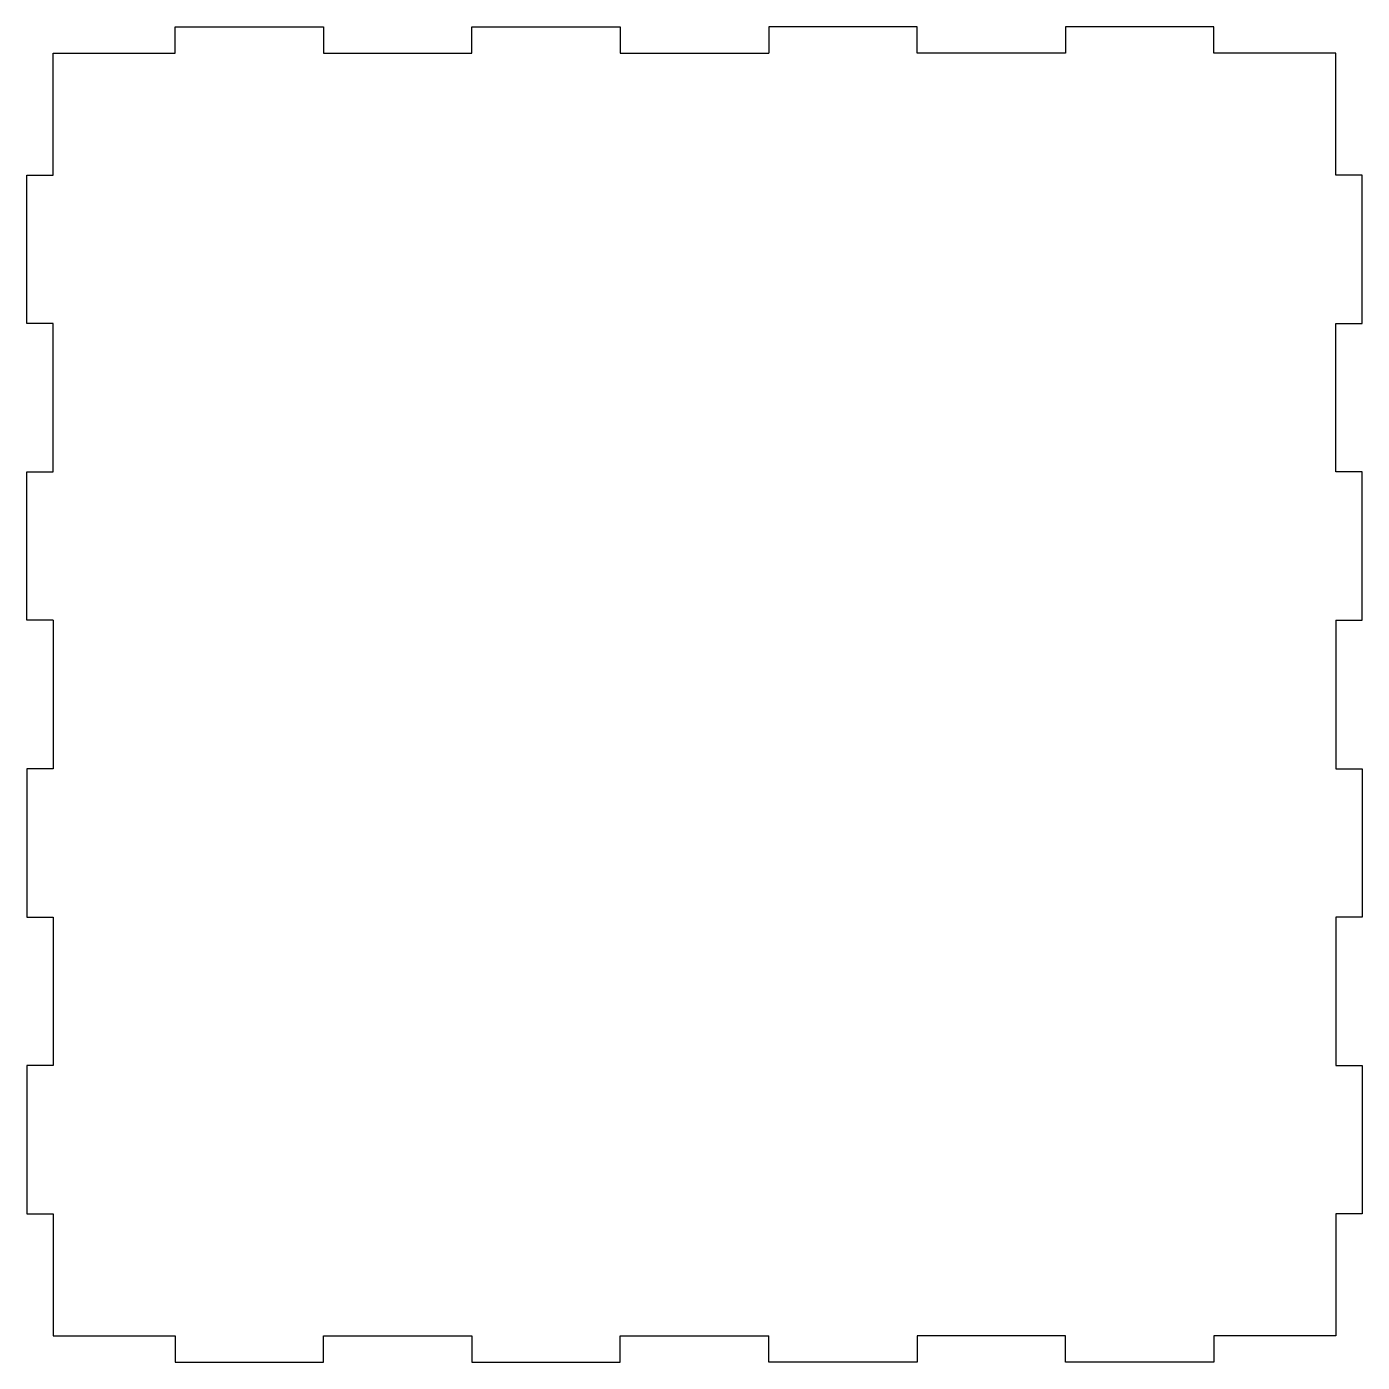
# Model space of a CAD drawing. Header units: millimetres. Extents: x 2 to 154, y 142 to 294.
import ezdxf

# ---------------------------------------------------------------- set-up
doc = ezdxf.new("R2010")
doc.units = ezdxf.units.MM

msp = doc.modelspace()

# ---------------------------------------------------------------- linework, layer by layer
at = {"color": 7, "linetype": 'Continuous', "lineweight": 25}
for p, q in [((19.16, 291.49), (19.16, 294.49)), ((19.16, 294.49), (36.05, 294.49)), ((36.05, 294.49), (36.05, 291.49)), ((52.94, 291.49), (52.94, 294.49)), ((52.94, 294.49), (69.83, 294.49)), ((69.83, 294.49), (69.83, 291.49)), ((103.61, 294.49), (86.72, 294.49)), ((86.72, 294.49), (86.72, 291.49)), ((103.61, 291.49), (103.61, 294.49)), ((120.5, 294.49), (120.5, 291.49)), ((137.39, 294.49), (120.5, 294.49)), ((137.39, 291.49), (137.39, 294.49)), ((5.28, 277.6), (5.28, 291.49)), ((5.28, 291.49), (19.16, 291.49)), ((36.05, 291.49), (52.94, 291.49)), ((69.83, 291.49), (86.72, 291.49)), ((120.5, 291.49), (103.61, 291.49)), ((151.28, 291.49), (137.39, 291.49)), ((151.28, 277.6), (151.28, 291.49)), ((2.28, 260.71), (2.28, 277.6)), ((2.28, 277.6), (5.28, 277.6)), ((154.28, 277.6), (151.28, 277.6)), ((154.28, 260.71), (154.28, 277.6)), ((5.28, 260.71), (2.28, 260.71)), ((5.28, 243.83), (5.28, 260.71)), ((151.28, 260.71), (154.28, 260.71)), ((151.28, 243.83), (151.28, 260.71)), ((2.28, 226.94), (2.28, 243.83)), ((2.28, 243.83), (5.28, 243.83)), ((154.28, 243.83), (151.28, 243.83)), ((154.28, 226.94), (154.28, 243.83)), ((5.28, 226.94), (2.28, 226.94)), ((5.28, 226.94), (5.28, 210.05)), ((151.28, 226.94), (154.28, 226.94)), ((151.28, 226.94), (151.28, 210.05)), ((2.28, 210.05), (2.28, 193.16)), ((5.28, 210.05), (2.28, 210.05)), ((151.28, 210.05), (154.28, 210.05)), ((154.28, 210.05), (154.28, 193.16)), ((2.28, 193.16), (5.28, 193.16)), ((5.28, 193.16), (5.28, 176.27)), ((154.28, 193.16), (151.28, 193.16)), ((151.28, 193.16), (151.28, 176.27)), ((2.28, 176.27), (2.28, 159.38)), ((5.28, 176.27), (2.28, 176.27)), ((151.28, 176.27), (154.28, 176.27)), ((154.28, 176.27), (154.28, 159.38)), ((2.28, 159.38), (5.28, 159.38)), ((5.28, 159.38), (5.28, 145.49)), ((154.28, 159.38), (151.28, 159.38)), ((151.28, 159.38), (151.28, 145.49)), ((5.28, 145.49), (19.16, 145.49)), ((19.16, 145.49), (19.16, 142.49)), ((36.05, 145.49), (52.94, 145.49)), ((36.05, 142.49), (36.05, 145.49)), ((52.94, 145.49), (52.94, 142.49)), ((69.83, 145.49), (86.72, 145.49)), ((69.83, 142.49), (69.83, 145.49)), ((86.72, 142.49), (86.72, 145.49)), ((120.5, 145.49), (103.61, 145.49)), ((103.61, 145.49), (103.61, 142.49)), ((120.5, 142.49), (120.5, 145.49)), ((151.28, 145.49), (137.39, 145.49)), ((137.39, 145.49), (137.39, 142.49)), ((19.16, 142.49), (36.05, 142.49)), ((52.94, 142.49), (69.83, 142.49)), ((103.61, 142.49), (86.72, 142.49)), ((137.39, 142.49), (120.5, 142.49))]:
    msp.add_line(p, q, dxfattribs=at)

doc.saveas('drawing.dxf')
